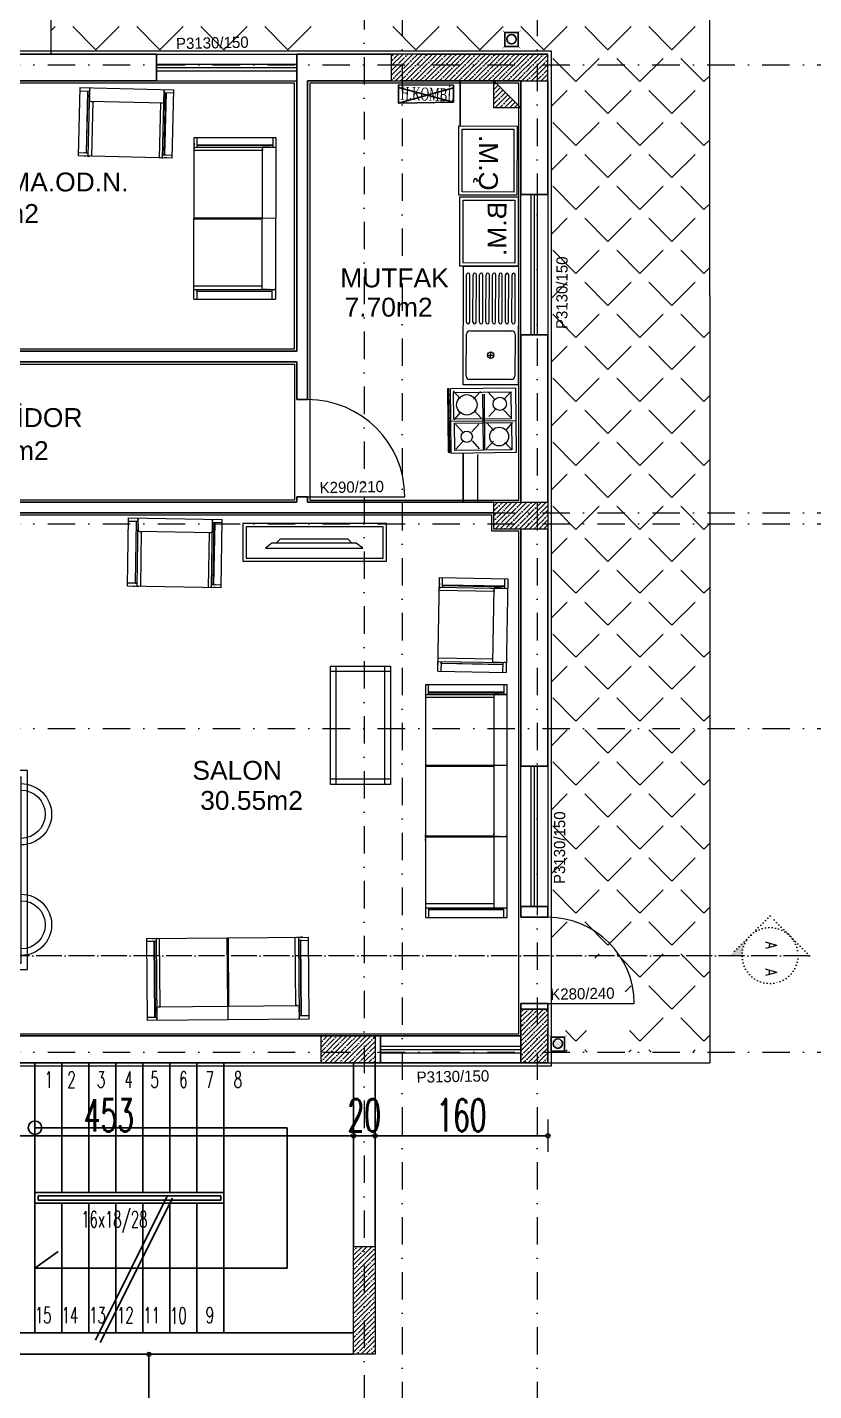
# Model space of a CAD drawing. Header units: millimetres. Extents: x -16104 to 67872, y -88009 to 12107.
# Drawn here: x 8957 to 9686, y 10186 to 11450 of the extents above; entities that cross this region are included whole.
import ezdxf
from ezdxf.enums import TextEntityAlignment as Align

# ---------------------------------------------------------------- set-up
doc = ezdxf.new("R2010")
doc.units = ezdxf.units.MM
for name, pattern in [('ACAD_ISO04W100', [30, 24, -3, 0, -3]), ('ACAD_ISO07W100', [3, 0, -3]), ('DASHDOTX2', [50.8, 25.4, -12.7, 0, -12.7])]:
    doc.linetypes.add(name, pattern=pattern)
doc.layers.get('0').update_dxf_attribs({"color": 241})
for name, color, linetype, lineweight in [('AKS', 1, 'ACAD_ISO07W100', 5), ('akslar', 144, 'Continuous', 20), ('baca', 46, 'Continuous', 5), ('bacas', 11, 'Continuous', 5), ('balkon', 6, 'Continuous', 5), ('duvar', 123, 'Continuous', 25), ('emsal&kolon', 1, 'Continuous', 5), ('kapı', 3, 'Continuous', 5), ('kolon', 1, 'Continuous', 5), ('merdiven', 4, 'Continuous', 25), ('OLCU', 54, 'Continuous', 13), ('PASEMCON', 2, 'Continuous', 9), ('pencere', 5, 'Continuous', 5), ('POZ', 36, 'Continuous', 18), ('SıVA', 40, 'Continuous', 9), ('tefriş', 30, 'Continuous', 5), ('ÖLÇÜ', 252, 'Continuous', 20)]:
    doc.layers.add(name, color=color, linetype=linetype, lineweight=lineweight)
doc.layers.add('tarama korıdor', color=33, linetype='Continuous')
doc.styles.add('DIM', font='Txttw.shx', dxfattribs={"width": 0.6})
doc.styles.add('DIMENSIONS', font='simplex', dxfattribs={"width": 0.8})
doc.styles.add('DIN', font='times.ttf', dxfattribs={"width": 0.6})
doc.styles.add('M2', font='stylu.ttf', dxfattribs={"height": 10})
doc.dimstyles.new('50', dxfattribs={"dimscale": 0, "dimtxt": 30, "dimasz": 1, "dimexe": 0, "dimexo": 2, "dimgap": 4, "dimtad": 1, "dimdec": 0, "dimzin": 0, "dimdsep": 46, "dimtxsty": 'DIM', "dimblk1": 'DOT', "dimblk2": 'DOT', "dimsah": 1, "dimcen": 1.5, "dimdle": 3, "dimse1": 1, "dimse2": 1, "dimclrd": 256, "dimclre": 9, "dimclrt": 256, "dimadec": 0, "dimazin": 0, "dimtfac": 0.24, "dimtdec": 0, "dimtix": 1, "dimtmove": 2, "dimatfit": 3, "dimldrblk": 'DOT', "dimfxl": 0, "dimtolj": 1, "dimtzin": 15, "dimarcsym": 0})
pattern_1 = [(45, (-4e-12, 0), (-4.490128, 4.490128), []), (45, (4.49, 0), (-4.490128, 4.490128), [7.9375, -1.5875, 0, -1.5875])]
pattern_2 = [(45, (0, 0), (-4.490128, 4.490128), []), (45, (4.49, 0), (-4.490128, 4.490128), [7.9375, -1.5875, 0, -1.5875])]

# ---------------------------------------------------------------- blocks, each defined once
blk = doc.blocks.new('ocak')
at = {"layer": 'tefriş', "linetype": 'Continuous'}
for p, q in [((16296.7, -4660.2), (16356.7, -4660.2)), ((16296.7, -4720.2), (16296.7, -4660.2)), ((16327.1, -4660.2), (16327.1, -4720.2)), ((16356.7, -4660.2), (16356.7, -4720.2)), ((16300.3, -4664.4), (16325.2, -4664.4)), ((16300.3, -4717.4), (16300.3, -4664.4)), ((16307.5, -4670.9), (16300.3, -4664.4)), ((16316.6, -4671.6), (16323.8, -4665.1)), ((16325.2, -4664.4), (16325.2, -4717.4)), ((16336, -4669.4), (16328.8, -4663)), ((16328.8, -4664), (16354.1, -4664)), ((16328.8, -4717), (16328.8, -4664)), ((16346.9, -4670.5), (16354.1, -4664)), ((16354.1, -4664), (16354.1, -4717)), ((16300, -4685.7), (16307.2, -4679.2)), ((16323, -4685), (16315.8, -4678.5)), ((16328.8, -4687.1), (16336, -4680.6)), ((16353, -4687.5), (16345.8, -4681)), ((16306.8, -4699), (16299.6, -4692.6)), ((16302.1, -4689.3), (16353.4, -4689.3)), ((16302.1, -4690.7), (16353.4, -4690.7)), ((16317.3, -4698.7), (16324.5, -4692.2)), ((16337.1, -4700.9), (16329.9, -4694.3)), ((16345.4, -4700.9), (16352.7, -4694.3)), ((16298.9, -4717.8), (16306.1, -4711.3)), ((16325.6, -4717.1), (16318.4, -4710.6)), ((16329.6, -4716), (16336.8, -4709.5)), ((16353, -4716), (16345.8, -4709.5)), ((16356.7, -4720.2), (16296.7, -4720.2)), ((16297, -4721.7), (16297, -4723.2)), ((16355.5, -4721.7), (16297, -4721.7)), ((16297, -4723.2), (16355.5, -4723.2)), ((16325.2, -4717.4), (16300.3, -4717.4)), ((16308.9, -4720.3), (16302.8, -4720.3)), ((16302.8, -4720.3), (16302.8, -4722.5)), ((16302.8, -4722.5), (16308.9, -4722.5)), ((16308.9, -4722.5), (16308.9, -4720.3)), ((16317.6, -4720.3), (16317.6, -4722.5)), ((16323.8, -4720.3), (16317.6, -4720.3)), ((16317.6, -4722.5), (16323.8, -4722.5)), ((16323.8, -4722.5), (16323.8, -4720.3)), ((16354.1, -4717), (16328.8, -4717)), ((16338.2, -4720.6), (16332.1, -4720.6)), ((16332.1, -4720.6), (16332.1, -4722.8)), ((16332.1, -4722.8), (16338.2, -4722.8)), ((16338.2, -4722.8), (16338.2, -4720.6)), ((16345.4, -4720.3), (16345.4, -4722.5)), ((16351.5, -4720.3), (16345.4, -4720.3)), ((16345.4, -4722.5), (16351.5, -4722.5)), ((16351.5, -4722.5), (16351.5, -4720.3)), ((16355.5, -4723.2), (16355.5, -4721.7))]:
    blk.add_line(p, q, dxfattribs=at).dxf.unprotected_set("ltscale", 0)
for centre, radius in [((16311.3, -4674.8), 6.15), ((16341.6, -4675.7), 8.68), ((16311.9, -4705.3), 9.47), ((16341.5, -4705.7), 5.22)]:
    blk.add_circle(centre, radius, dxfattribs=at).dxf.unprotected_set("ltscale", 0)
blk = doc.blocks.new('öu')
at = {"layer": 'tefriş'}
for points in [[(2091, -468.9), (2091, -404.7), (2037.2, -404.7), (2037.2, -468.9)], [(2088, -465.9), (2088, -407.7), (2040.2, -407.7), (2040.2, -465.9)]]:
    blk.add_lwpolyline(points, close=True, dxfattribs=at)
at = {"layer": 'tefriş', "insert": (2047.9, -459.4), "char_height": 17.5, "width": 1076.841, "attachment_point": 9, "rotation": 270}
blk.add_mtext('{\\fArial|b0|i0|c162|p34;B.M.}', dxfattribs=at)
blk = doc.blocks.new('nb')
at = {"layer": 'tefriş'}
for points in [[(2093.6, -356.3), (2093.6, -292.1), (2039.8, -292.1), (2039.8, -356.3)], [(2090.6, -353.3), (2090.6, -295.1), (2042.8, -295.1), (2042.8, -353.3)]]:
    blk.add_lwpolyline(points, close=True, dxfattribs=at)
at = {"layer": 'tefriş', "insert": (2053, -348), "char_height": 17.5, "width": 1076.841, "attachment_point": 9, "rotation": 270}
blk.add_mtext('{\\fArial|b0|i0|c162|p34;Ç.M.}', dxfattribs=at)
blk = doc.blocks.new('new block')
at = {"layer": 'tefriş'}
for p, q in [((1269.9, 5670.3), (1379.9, 5670.3)), ((1269.9, 5619.3), (1269.9, 5670.3)), ((1274.9, 5625.3), (1274.9, 5664.3)), ((1277.9, 5667.3), (1316.9, 5667.3)), ((1319.9, 5664.3), (1319.9, 5625.3)), ((1327.9, 5667.3), (1371.9, 5667.3)), ((1327.9, 5664.3), (1371.9, 5664.3)), ((1327.9, 5661.3), (1371.9, 5661.3)), ((1379.9, 5670.3), (1379.9, 5619.3)), ((1327.9, 5658.3), (1371.9, 5658.3)), ((1327.9, 5655.3), (1371.9, 5655.3)), ((1327.9, 5652.3), (1371.9, 5652.3)), ((1327.9, 5649.3), (1371.9, 5649.3)), ((1294.4, 5644.8), (1300.4, 5644.8)), ((1297.4, 5647.8), (1297.4, 5641.8)), ((1327.9, 5646.3), (1371.9, 5646.3)), ((1327.9, 5643.3), (1371.9, 5643.3)), ((1327.9, 5640.3), (1371.9, 5640.3)), ((1327.9, 5637.3), (1371.9, 5637.3)), ((1327.9, 5634.3), (1371.9, 5634.3)), ((1327.9, 5631.3), (1371.9, 5631.3)), ((1327.9, 5628.3), (1371.9, 5628.3)), ((1327.9, 5625.3), (1371.9, 5625.3)), ((1379.9, 5619.3), (1269.9, 5619.3)), ((1316.9, 5622.3), (1277.9, 5622.3)), ((1327.9, 5622.3), (1371.9, 5622.3))]:
    blk.add_line(p, q, dxfattribs=at)
blk.add_circle((1297.4, 5644.8), 3, dxfattribs=at)
for centre, radius, start, end in [((1277.9, 5664.3), 3, 90, 180), ((1316.9, 5664.3), 3, 0, 90), ((1327.9, 5665.8), 1.5, 90, 270), ((1327.9, 5659.8), 1.5, 90, 270), ((1371.9, 5665.8), 1.5, 270, 90), ((1371.9, 5659.8), 1.5, 270, 90), ((1327.9, 5653.8), 1.5, 90, 270), ((1327.9, 5647.8), 1.5, 90, 270), ((1371.9, 5653.8), 1.5, 270, 90), ((1371.9, 5647.8), 1.5, 270, 90), ((1327.9, 5641.8), 1.5, 90, 270), ((1327.9, 5635.8), 1.5, 90, 270), ((1371.9, 5641.8), 1.5, 270, 90), ((1371.9, 5635.8), 1.5, 270, 90), ((1277.9, 5625.3), 3, 180, 270), ((1316.9, 5625.3), 3, 270, 0), ((1327.9, 5629.8), 1.5, 90, 270), ((1327.9, 5623.8), 1.5, 90, 270), ((1371.9, 5629.8), 1.5, 270, 90), ((1371.9, 5623.8), 1.5, 270, 90)]:
    blk.add_arc(centre, radius, start, end, dxfattribs=at)
blk = doc.blocks.new('sec')
at = {"layer": 'bacas'}
for p, q in [((9731.1, -593.6), (9731.1, -669.3)), ((9731.1, -593.6), (9946.7, -593.6)), ((9731.1, -593.6), (9731.1, -669.3)), ((9736.4, -593.6), (9738.4, -593.6)), ((9736.4, -593.6), (9738.4, -593.6)), ((9739.6, -593.6), (9741.6, -593.6)), ((9739.6, -593.6), (9741.6, -593.6)), ((9740.1, -593.6), (9740.1, -669.3)), ((9740.4, -593.6), (9740.1, -593.6)), ((9740.1, -593.6), (9740.1, -669.3)), ((9740.4, -593.6), (9740.1, -593.6)), ((9743.1, -656.8), (9743.1, -593.6)), ((9743.1, -656.8), (9743.1, -593.6)), ((9797, -593.6), (9946.7, -593.6)), ((9805.6, -593.6), (9805.6, -656.8)), ((9805.6, -593.6), (9805.6, -656.8)), ((9806.1, -669.3), (9806.1, -593.6)), ((9806.1, -669.3), (9806.1, -593.6)), ((9806.6, -593.6), (9806.6, -656.8)), ((9806.6, -593.6), (9806.6, -656.8)), ((9872.4, -593.6), (9870.4, -593.6)), ((9872.4, -593.6), (9870.4, -593.6)), ((9871.2, -593.6), (9871.2, -656.8)), ((9871.6, -593.6), (9871.9, -593.6)), ((9871.6, -593.6), (9871.9, -593.6)), ((9871.9, -593.6), (9871.9, -669.3)), ((9872.2, -593.6), (9872.2, -656.8)), ((9875.6, -593.6), (9873.6, -593.6)), ((9875.6, -593.6), (9873.6, -593.6)), ((9934.3, -656.8), (9934.3, -593.6)), ((9937.8, -593.6), (9937.8, -669.3)), ((9946.8, -593.6), (9946.8, -669.3)), ((9946.8, -593.6), (9946.8, -669.3)), ((9740.1, -596.3), (9731.1, -596.3)), ((9740.1, -596.3), (9731.1, -596.3)), ((9737.1, -596.3), (9736.4, -596.3)), ((9737.1, -596.3), (9736.4, -596.3)), ((9738.1, -666.3), (9738.1, -596.3)), ((9738.1, -596.3), (9739.6, -596.3)), ((9738.1, -666.3), (9738.1, -596.3)), ((9738.1, -596.3), (9739.6, -596.3)), ((9738.4, -596.3), (9738.6, -596.3)), ((9738.4, -596.3), (9738.6, -596.3)), ((9738.6, -596.3), (9738.6, -666.3)), ((9738.6, -596.3), (9738.6, -666.3)), ((9937.7, -596.3), (9946.7, -596.3)), ((9937.7, -596.3), (9946.7, -596.3)), ((9939.3, -596.3), (9939.3, -666.3)), ((9939.3, -596.3), (9939.3, -666.3)), ((9939.8, -666.3), (9939.8, -596.3)), ((9939.8, -666.3), (9939.8, -596.3)), ((9740.1, -656.8), (9871.9, -656.8)), ((9740.1, -656.8), (9740.4, -656.8)), ((9740.1, -656.8), (9937.8, -656.8)), ((9740.1, -656.8), (9740.4, -656.8)), ((9741.6, -656.8), (9743.1, -656.8)), ((9741.6, -656.8), (9743.1, -656.8)), ((9870.4, -656.8), (9868.9, -656.8)), ((9870.4, -656.8), (9868.9, -656.8)), ((9871.9, -656.8), (9871.6, -656.8)), ((9871.9, -656.8), (9871.6, -656.8)), ((9731.1, -666.3), (9740.1, -666.3)), ((9731.1, -666.3), (9740.1, -666.3)), ((9946.8, -669.3), (9731.1, -669.3)), ((9740.1, -657.3), (9740.1, -657.1)), ((9740.1, -657.3), (9740.1, -657.1)), ((9740.1, -657.8), (9740.1, -657.6)), ((9740.1, -657.8), (9740.1, -657.6)), ((9740.1, -658.3), (9740.1, -658.1)), ((9740.1, -658.3), (9740.1, -658.1)), ((9740.1, -658.8), (9740.1, -658.6)), ((9740.1, -658.8), (9740.1, -658.6)), ((9740.1, -659.3), (9740.1, -659.1)), ((9740.1, -659.3), (9740.1, -659.1)), ((9740.1, -659.8), (9740.1, -659.6)), ((9740.1, -659.8), (9740.1, -659.6)), ((9740.1, -660.3), (9740.1, -660.1)), ((9740.1, -660.3), (9740.1, -660.1)), ((9740.1, -661.1), (9740.1, -660.6)), ((9740.1, -661.1), (9740.1, -660.6)), ((9740.1, -661.6), (9740.1, -661.3)), ((9740.1, -661.6), (9740.1, -661.3)), ((9740.1, -662.3), (9740.1, -662.1)), ((9740.1, -662.3), (9740.1, -662.1)), ((9740.1, -663.1), (9740.1, -662.8)), ((9740.1, -663.1), (9740.1, -662.8)), ((9740.1, -663.8), (9740.1, -663.6)), ((9740.1, -663.8), (9740.1, -663.6)), ((9740.1, -667.6), (9740.1, -667.3)), ((9740.1, -667.6), (9740.1, -667.3)), ((9740.1, -668.3), (9740.1, -668.1)), ((9740.1, -668.3), (9740.1, -668.1)), ((9946.8, -669.3), (9797.1, -669.3)), ((9871.9, -657.3), (9871.9, -657.1)), ((9871.9, -657.3), (9871.9, -657.1)), ((9871.9, -657.8), (9871.9, -657.6)), ((9871.9, -657.8), (9871.9, -657.6)), ((9871.9, -658.3), (9871.9, -658.1)), ((9871.9, -658.3), (9871.9, -658.1)), ((9871.9, -658.8), (9871.9, -658.6)), ((9871.9, -658.8), (9871.9, -658.6)), ((9871.9, -659.3), (9871.9, -659.1)), ((9871.9, -659.3), (9871.9, -659.1)), ((9871.9, -659.8), (9871.9, -659.6)), ((9871.9, -659.8), (9871.9, -659.6)), ((9871.9, -660.3), (9871.9, -660.1)), ((9871.9, -660.3), (9871.9, -660.1)), ((9871.9, -661.1), (9871.9, -660.6)), ((9871.9, -661.1), (9871.9, -660.6)), ((9871.9, -661.6), (9871.9, -661.3)), ((9871.9, -661.6), (9871.9, -661.3)), ((9871.9, -662.3), (9871.9, -662.1)), ((9871.9, -662.3), (9871.9, -662.1)), ((9871.9, -663.1), (9871.9, -662.8)), ((9871.9, -663.1), (9871.9, -662.8)), ((9871.9, -663.8), (9871.9, -663.6)), ((9871.9, -663.8), (9871.9, -663.6)), ((9871.9, -667.6), (9871.9, -667.3)), ((9871.9, -667.6), (9871.9, -667.3)), ((9871.9, -668.3), (9871.9, -668.1)), ((9871.9, -668.3), (9871.9, -668.1)), ((9946.8, -666.3), (9937.8, -666.3)), ((9946.8, -666.3), (9937.8, -666.3))]:
    blk.add_line(p, q, dxfattribs=at)
blk = doc.blocks.new('NEWBLOCK5')
at = {"layer": 'bacas'}
for p, q in [((1.47, -0.196), (0.373, -0.196)), ((0.373, -0.196), (0.373, -0.749)), ((0.373, -0.246), (1.47, -0.246)), ((0.423, -0.196), (0.423, -0.749)), ((1.42, -0.196), (1.42, -0.749)), ((1.47, -0.749), (1.47, -0.196)), ((1.47, -0.701), (0.373, -0.701)), ((0.373, -0.749), (1.47, -0.749))]:
    blk.add_line(p, q, dxfattribs=at)
blk = doc.blocks.new('tekli.')
at = {"layer": 'bacas'}
for p, q in [((43.4, 0), (-43.4, 0)), ((-43.4, 0), (-43.4, -63.2)), ((-38.2, 0), (-36.2, 0)), ((-34.9, 0), (-32.9, 0)), ((-34.2, 0), (-34.4, 0)), ((-34.4, 0), (-34.4, -63.2)), ((-31.4, -50.7), (-31.4, 0)), ((31.4, -50.7), (31.4, 0)), ((34.9, 0), (32.9, 0)), ((34.2, 0), (34.4, 0)), ((34.4, 0), (34.4, -63.2)), ((38.2, 0), (36.2, 0)), ((43.4, 0), (43.4, -63.2)), ((-34.4, -2.8), (-43.4, -2.8)), ((-37.4, -2.8), (-38.2, -2.8)), ((-36.4, -60.2), (-36.4, -2.8)), ((-36.4, -2.8), (-34.9, -2.8)), ((-36.2, -2.8), (-35.9, -2.8)), ((-35.9, -2.8), (-35.9, -60.2)), ((34.4, -2.8), (43.4, -2.8)), ((36.4, -2.8), (34.9, -2.8)), ((35.9, -2.8), (35.9, -60.2)), ((36.2, -2.8), (35.9, -2.8)), ((36.4, -60.2), (36.4, -2.8)), ((37.4, -2.8), (38.2, -2.8)), ((-43.4, -60.2), (-34.4, -60.2)), ((-43.4, -63.2), (43.4, -63.2)), ((34.4, -50.7), (-34.4, -50.7)), ((-34.4, -50.7), (-34.2, -50.7)), ((-34.4, -51.2), (-34.4, -50.9)), ((-34.4, -51.7), (-34.4, -51.4)), ((-34.4, -52.2), (-34.4, -51.9)), ((-34.4, -52.7), (-34.4, -52.4)), ((-34.4, -53.2), (-34.4, -52.9)), ((-34.4, -53.7), (-34.4, -53.4)), ((-34.4, -54.2), (-34.4, -53.9)), ((-34.4, -54.9), (-34.4, -54.4)), ((-34.4, -55.4), (-34.4, -55.2)), ((-34.4, -56.2), (-34.4, -55.9)), ((-34.4, -56.9), (-34.4, -56.7)), ((-34.4, -57.7), (-34.4, -57.4)), ((-34.4, -61.4), (-34.4, -61.2)), ((-34.4, -62.2), (-34.4, -61.9)), ((-32.9, -50.7), (-31.4, -50.7)), ((32.9, -50.7), (31.4, -50.7)), ((34.4, -50.7), (34.2, -50.7)), ((34.4, -51.2), (34.4, -50.9)), ((34.4, -51.7), (34.4, -51.4)), ((34.4, -52.2), (34.4, -51.9)), ((34.4, -52.7), (34.4, -52.4)), ((34.4, -53.2), (34.4, -52.9)), ((34.4, -53.7), (34.4, -53.4)), ((34.4, -54.2), (34.4, -53.9)), ((34.4, -54.9), (34.4, -54.4)), ((34.4, -55.4), (34.4, -55.2)), ((34.4, -56.2), (34.4, -55.9)), ((34.4, -56.9), (34.4, -56.7)), ((34.4, -57.7), (34.4, -57.4)), ((43.4, -60.2), (34.4, -60.2)), ((34.4, -61.4), (34.4, -61.2)), ((34.4, -62.2), (34.4, -61.9))]:
    blk.add_line(p, q, dxfattribs=at)
blk = doc.blocks.new('rb')
at = {"layer": 'tefriş'}
for points in [[(1548.4, 487.07), (1595.5, 487.07), (1595.5, 394.92), (1548.4, 394.92)], [(1551.4, 484.07), (1592.5, 484.07), (1592.5, 397.92), (1551.4, 397.92)]]:
    blk.add_lwpolyline(points, close=True, dxfattribs=at)
for centre, radius, start, end in [((1571.95, 484.07), 12.83, 0, 180), ((1571.95, 484.07), 9.83, 0, 180), ((1551.4, 466.84), 14.18, 90, 270), ((1592.5, 466.49), 13.72, 270, 90), ((1551.4, 466.84), 11.18, 90, 270), ((1592.5, 466.49), 10.72, 270, 90), ((1551.4, 415.62), 14.18, 90, 270), ((1551.4, 415.62), 11.18, 90, 270), ((1592.29, 413.54), 13.72, 270, 90), ((1592.29, 413.54), 10.72, 270, 90), ((1571.95, 397.92), 13.83, 180, 0), ((1571.95, 397.92), 10.83, 180, 0)]:
    blk.add_arc(centre, radius, start, end, dxfattribs=at)
blk = doc.blocks.new('DFG')
at = {"layer": 'tefriş'}
for points in [[(38169.2, -3228.8), (38169.1, -3095.8), (38204.1, -3095.8), (38204.2, -3228.8)], [(38172.2, -3225.8), (38172.1, -3098.8), (38201.1, -3098.8), (38201.2, -3225.8)], [(38187.3, -3200.7), (38187.3, -3122.7), (38192, -3116.7), (38192, -3206.7)]]:
    blk.add_lwpolyline(points, close=True, dxfattribs=at)
blk.add_lwpolyline([(38187.3, -3126.6), (38183.4, -3130.6), (38183.4, -3192.9), (38187.3, -3196.8)], dxfattribs=at)
blk = doc.blocks.new('NEWBLOCK4')
at = {"layer": 'bacas'}
for p, q in [((-0.851, 0.589), (-0.851, 2.087)), ((-0.093, 2.087), (-0.851, 2.087)), ((-0.821, 2.087), (-0.821, 1.997)), ((-0.121, 1.997), (-0.121, 2.087)), ((-0.121, 2.027), (-0.121, 2.034)), ((-0.093, 2.087), (-0.093, 0.589)), ((-0.093, 2.034), (-0.093, 2.014)), ((-0.093, 1.997), (-0.851, 1.997)), ((-0.841, 1.997), (-0.838, 1.997)), ((-0.833, 1.997), (-0.831, 1.997)), ((-0.821, 2.017), (-0.121, 2.017)), ((-0.121, 2.012), (-0.821, 2.012)), ((-0.796, 1.997), (-0.793, 1.997)), ((-0.788, 1.997), (-0.786, 1.997)), ((-0.781, 1.997), (-0.778, 1.997)), ((-0.773, 1.997), (-0.771, 1.997)), ((-0.768, 1.997), (-0.763, 1.997)), ((-0.761, 1.997), (-0.758, 1.997)), ((-0.756, 1.997), (-0.753, 1.997)), ((-0.751, 1.997), (-0.748, 1.997)), ((-0.746, 1.997), (-0.743, 1.997)), ((-0.741, 1.997), (-0.738, 1.997)), ((-0.736, 1.997), (-0.733, 1.997)), ((-0.731, 1.997), (-0.728, 1.997)), ((-0.726, 1.997), (-0.726, 0.679)), ((-0.726, 1.997), (-0.726, 1.994)), ((-0.726, 1.982), (-0.726, 1.967)), ((-0.726, 1.967), (-0.093, 1.967)), ((-0.121, 2.017), (-0.121, 2.002)), ((-0.121, 2.014), (-0.121, 2.012)), ((-0.093, 2.002), (-0.093, 1.982)), ((-0.093, 1.994), (-0.093, 1.997)), ((-0.851, 1.337), (-0.093, 1.337)), ((-0.093, 1.343), (-0.726, 1.343)), ((-0.093, 1.332), (-0.726, 1.332)), ((-0.093, 0.679), (-0.851, 0.679)), ((-0.841, 0.679), (-0.838, 0.679)), ((-0.833, 0.679), (-0.831, 0.679)), ((-0.821, 0.589), (-0.821, 0.679)), ((-0.121, 0.664), (-0.821, 0.664)), ((-0.821, 0.659), (-0.121, 0.659)), ((-0.796, 0.679), (-0.793, 0.679)), ((-0.788, 0.679), (-0.786, 0.679)), ((-0.781, 0.679), (-0.778, 0.679)), ((-0.773, 0.679), (-0.771, 0.679)), ((-0.768, 0.679), (-0.763, 0.679)), ((-0.761, 0.679), (-0.758, 0.679)), ((-0.756, 0.679), (-0.753, 0.679)), ((-0.751, 0.679), (-0.748, 0.679)), ((-0.746, 0.679), (-0.743, 0.679)), ((-0.741, 0.679), (-0.738, 0.679)), ((-0.736, 0.679), (-0.733, 0.679)), ((-0.731, 0.679), (-0.728, 0.679)), ((-0.726, 0.694), (-0.726, 0.709)), ((-0.726, 0.709), (-0.093, 0.709)), ((-0.726, 0.679), (-0.726, 0.682)), ((-0.121, 0.679), (-0.121, 0.589)), ((-0.121, 0.659), (-0.121, 0.674)), ((-0.121, 0.662), (-0.121, 0.664)), ((-0.121, 0.649), (-0.121, 0.642)), ((-0.093, 0.674), (-0.093, 0.694)), ((-0.093, 0.682), (-0.093, 0.679)), ((-0.093, 0.642), (-0.093, 0.662)), ((-0.093, 0.589), (-0.851, 0.589))]:
    blk.add_line(p, q, dxfattribs=at)
blk = doc.blocks.new('A$C412C2498')
at = {"color": 5, "const_width": 0.6}
for points in [[(3.6, 24.3), (0.2, 27)], [(23.8, 24.3), (27.3, 27)], [(3.6, 3), (0.2, 0.2)], [(23.8, 3), (27.3, 0.2)]]:
    blk.add_lwpolyline(points, dxfattribs=at)
at = {"color": 5}
blk.add_lwpolyline([(23.8, 24.3), (3.6, 24.3), (3.6, 3), (23.8, 3)], close=True, dxfattribs=at)
at = {"const_width": 0.1}
for points in [[(6.7, 12.2), (14.6, 20.2)], [(6.8, 14.5), (12.4, 20.1)], [(7.1, 10.4), (16.4, 19.7)], [(7.9, 9.1), (17.8, 19)], [(8.8, 8), (18.9, 18.1)], [(10, 7.1), (19.8, 16.9)], [(11.3, 6.4), (20.4, 15.6)], [(13, 6), (20.8, 13.8)], [(14.8, 6.1), (20.8, 12.1)], [(17.4, 7), (19.8, 9.4)]]:
    blk.add_lwpolyline(points, dxfattribs=at)
blk.add_circle((13.7, 13.1), 7.12)
blk = doc.blocks.new('A$C5E2C1EC0')
at = {"xscale": 0.6105719971092185, "yscale": 0.6105719971092185, "zscale": 0.6105719971092185}
blk.add_blockref('A$C412C2498', (0, 0), dxfattribs=at)
blk = doc.blocks.new('ae')
at = {"layer": 'duvar'}
for p, q in [((75773.5, -20952.2), (75824.9, -20963.2)), ((75774.1, -20966.6), (75824.3, -20949.9))]:
    blk.add_line(p, q, dxfattribs=at)
blk.add_lwpolyline([(75773.3, -20949.6), (75824.1, -20947.3), (75824.9, -20963.2), (75774.1, -20966.6)], close=True, dxfattribs=at)
at = {"layer": 'PASEMCON', "color": 7, "style": 'DIN', "width": 0.6}
blk.add_text('H.KOMBİ.', height=12, rotation=0.6644, dxfattribs=at).set_placement((75775.8, -20963.2))
blk = doc.blocks.new('DOT')
for p, q in [((0, 15), (0, -15)), ((-2, 0), (0, 0)), ((2, 0), (0, 0))]:
    blk.add_line(p, q)
blk.add_circle((0, 0), 2)
blk = doc.blocks.new('*D3860')
at = {"layer": 'Defpoints', "color": 0, "transparency": 16777216}
for p in [(9279.6, 10422.6), (9439.6, 10422.6), (9439.6, 10422.6)]:
    blk.add_point(p, dxfattribs=at)
at = {"layer": 'OLCU', "lineweight": -2, "transparency": 16777216}
blk.add_line((9280.6, 10422.6), (9438.6, 10422.6), dxfattribs=at)
at = {"layer": 'OLCU', "lineweight": -2, "transparency": 16777216, "rotation": 180}
blk.add_blockref('DOT', (9279.6, 10422.6), dxfattribs=at)
at = {"layer": 'OLCU', "lineweight": -2, "transparency": 16777216}
blk.add_blockref('DOT', (9439.6, 10422.6), dxfattribs=at)
at = {"layer": 'OLCU', "transparency": 16777216, "insert": (9359.6, 10441.6), "char_height": 30, "attachment_point": 5, "style": 'DIM'}
blk.add_mtext('\\A1;160', dxfattribs=at)
blk = doc.blocks.new('*D3913')
at = {"layer": 'Defpoints', "color": 0, "transparency": 16777216}
for p in [(8841.6, 10220), (9070.2, 10220), (8841.6, 9615.5)]:
    blk.add_point(p, dxfattribs=at)
at = {"layer": 'OLCU', "lineweight": -2, "transparency": 16777216}
blk.add_line((9070.2, 9616.5), (9070.2, 10219), dxfattribs=at)
for p, rotation in [((9070.2, 10220), 90), ((9070.2, 9615.5), 270)]:
    blk.add_blockref('DOT', p, dxfattribs=dict(at, rotation=rotation))
at = {"layer": 'OLCU', "transparency": 16777216, "insert": (9051.2, 9917.8), "char_height": 30, "attachment_point": 5, "rotation": 90, "style": 'DIM'}
blk.add_mtext('\\A1;605', dxfattribs=at)
blk = doc.blocks.new('*D3970')
at = {"layer": 'Defpoints', "color": 0, "transparency": 16777216}
for p in [(9259.6, 10422.6), (9259.6, 10422.6), (9279.6, 10422.6)]:
    blk.add_point(p, dxfattribs=at)
at = {"layer": 'OLCU', "lineweight": -2, "transparency": 16777216}
for p, q in [((9258.6, 10422.6), (9257.6, 10422.6)), ((9279.6, 10422.6), (9259.6, 10422.6)), ((9280.6, 10422.6), (9281.6, 10422.6))]:
    blk.add_line(p, q, dxfattribs=at)
blk.add_blockref('DOT', (9259.6, 10422.6), dxfattribs=at)
at = {"layer": 'OLCU', "lineweight": -2, "transparency": 16777216, "rotation": 180}
blk.add_blockref('DOT', (9279.6, 10422.6), dxfattribs=at)
at = {"layer": 'OLCU', "transparency": 16777216, "insert": (9269.6, 10441.6), "char_height": 30, "attachment_point": 5, "style": 'DIM'}
blk.add_mtext('\\A1;20', dxfattribs=at)
blk = doc.blocks.new('*D3971')
at = {"layer": 'Defpoints', "color": 0, "transparency": 16777216}
for p in [(8806.6, 10422.6), (8806.6, 10422.6), (9259.6, 10422.6)]:
    blk.add_point(p, dxfattribs=at)
at = {"layer": 'OLCU', "lineweight": -2, "transparency": 16777216}
blk.add_line((9258.6, 10422.6), (8807.6, 10422.6), dxfattribs=at)
at = {"layer": 'OLCU', "lineweight": -2, "transparency": 16777216, "rotation": 180}
blk.add_blockref('DOT', (8806.6, 10422.6), dxfattribs=at)
at = {"layer": 'OLCU', "lineweight": -2, "transparency": 16777216}
blk.add_blockref('DOT', (9259.6, 10422.6), dxfattribs=at)
at = {"layer": 'OLCU', "transparency": 16777216, "insert": (9033.1, 10441.6), "char_height": 30, "attachment_point": 5, "style": 'DIM'}
blk.add_mtext('\\A1;453', dxfattribs=at)

msp = doc.modelspace()

# ---------------------------------------------------------------- hatches: boundary and pattern name
h = msp.add_hatch()
h.set_pattern_fill('ANSI35,_O', color=256)
h.set_pattern_definition(pattern_1)
h.paths.add_polyline_path([(9304.6, 11425), (9294.6, 11425), (9294.6, 11415), (9304.6, 11415)])
h.paths.add_polyline_path([(9304.6, 11415), (9294.6, 11415), (9294.6, 11400), (9304.6, 11400)])
h.paths.add_polyline_path([(9439.6, 11415), (9304.6, 11415), (9304.6, 11400), (9439.6, 11400)])
h.paths.add_polyline_path([(9439.6, 11425), (9304.6, 11425), (9304.6, 11415), (9439.6, 11415)])
h = msp.add_hatch()
h.set_pattern_fill('ANSI35,_O', color=256)
h.set_pattern_definition(pattern_1)
h.paths.add_polyline_path([(9439.6, 11009.7), (9429.6, 11009.7), (9429.6, 10999.7), (9439.6, 10999.7)])
h.paths.add_polyline_path([(9439.6, 10999.7), (9429.6, 10999.7), (9429.6, 10989.7), (9439.6, 10989.7)])
h.paths.add_polyline_path([(9439.6, 10989.7), (9429.6, 10989.7), (9429.6, 10984.7), (9439.6, 10984.7)])
h.paths.add_polyline_path([(9429.6, 11009.7), (9389.6, 11009.7), (9389.6, 10999.7), (9429.6, 10999.7)])
h.paths.add_polyline_path([(9429.6, 10999.7), (9389.6, 10999.7), (9389.6, 10989.7), (9429.6, 10989.7)])
h.paths.add_polyline_path([(9429.6, 10989.7), (9389.6, 10989.7), (9389.6, 10984.7), (9429.6, 10984.7)])
h = msp.add_hatch()
h.set_pattern_fill('ANSI35,_O', color=256)
h.set_pattern_definition(pattern_1)
h.paths.add_polyline_path([(9439.6, 10540), (9414.6, 10540), (9414.6, 10500), (9439.6, 10500)])
h.paths.add_polyline_path([(9439.6, 10500), (9414.6, 10500), (9414.6, 10490), (9439.6, 10490)])
at = {"layer": 'AKS'}
msp.add_hatch(color=1, dxfattribs=at).paths.add_polyline_path([(9608.6, 10589.9), (9627.1, 10608.1, 0.198912), (9619.3, 10589.8)])
msp.add_hatch(color=1, dxfattribs=at).paths.add_polyline_path([(9608.6, 10589.9), (9627.1, 10608.1, 0.198912), (9619.3, 10589.8)])
at = {"layer": 'duvar'}
h = msp.add_hatch(dxfattribs=at)
h.set_pattern_fill('ANSI35,_O', color=256)
h.set_pattern_definition(pattern_2)
h.paths.add_polyline_path([(9391.6, 11398), (9389.6, 11398), (9389.6, 11375), (9412.6, 11375), (9412.6, 11377)])
h.paths.add_polyline_path([(9389.6, 11400), (9389.6, 11398), (9391.6, 11398)])
h.paths.add_polyline_path([(9412.6, 11377), (9412.6, 11375), (9414.6, 11375)])
at = {"layer": 'kolon'}
h = msp.add_hatch(dxfattribs=at)
h.set_pattern_fill('ANSI35,_O', color=256)
h.set_pattern_definition(pattern_2)
h.paths.add_polyline_path([(9229.6, 10515), (9229.6, 10500), (9269.6, 10500), (9269.6, 10515)])
h.paths.add_polyline_path([(9229.6, 10500), (9229.6, 10490), (9269.6, 10490), (9269.6, 10500)])
h.paths.add_polyline_path([(9269.6, 10500), (9269.6, 10490), (9279.6, 10490), (9279.6, 10500)])
h.paths.add_polyline_path([(9269.6, 10515), (9269.6, 10500), (9279.6, 10500), (9279.6, 10515)])
h = msp.add_hatch(dxfattribs=at)
h.set_pattern_fill('ANSI35,_O', color=256)
h.set_pattern_definition([(45, (-3602.555, 0), (-4.490128, 4.490128), []), (45, (-3598.065, 0), (-4.490128, 4.490128), [7.9375, -1.5875, 0, -1.5875])])
h.paths.add_polyline_path([(9279.6, 10320), (9259.6, 10320), (9259.6, 10220), (9279.6, 10220)])
at = {"layer": 'ÖLÇÜ'}
h = msp.add_hatch(dxfattribs=at)
h.set_pattern_fill('ANGLE,_O', color=256, scale=6, angle=45)
h.set_pattern_definition([(45, (-3603.393, 17059.605), (-29.63485, 29.63485), [30.48, -11.43]), (135, (-3603.393, 17059.605), (-29.63485, -29.63485), [30.48, -11.43])])
h.paths.add_polyline_path([(9304.6, 11575), (8979.6, 11575), (8979.6, 11428), (9234.6, 11428), (9234.6, 11485, -0.399638), (9294.5, 11428), (9304.6, 11428)])
h.paths.add_polyline_path([(9429.6, 11575), (9304.6, 11575), (9304.6, 11428), (9429.6, 11428)])
h.paths.add_polyline_path([(9589.6, 11575), (9429.6, 11575), (9429.6, 11428), (9442.6, 11428), (9442.6, 11415), (9589.6, 11415)])
h.paths.add_polyline_path([(9589.6, 11201.1), (9589.6, 11415), (9442.6, 11415), (9442.6, 10999.7), (9589.6, 10999.7)])
h.paths.add_polyline_path([(9589.6, 10999.7), (9442.6, 10999.7), (9442.6, 10959.7), (9589.6, 10959.7)])
h.paths.add_polyline_path([(9589.6, 10959.7), (9442.6, 10959.7), (9442.6, 10780), (9589.6, 10780)])
h.paths.add_polyline_path([(9589.6, 10589.4), (9479.5, 10589.4, -0.268211), (9519.6, 10520), (9442.6, 10520), (9442.6, 10500), (9589.6, 10500)])
h.paths.add_polyline_path([(9589.6, 10780), (9442.6, 10780), (9442.6, 10600, -0.121877), (9479.5, 10589.4), (9589.6, 10589.4)])
h.paths.add_polyline_path([(9367.4, 11478.3), (9455.4, 11478.3), (9455.4, 11448.5), (9367.4, 11448.5)], flags=9)
h.paths.add_polyline_path([(9366.5, 11516.4), (9455, 11516.4), (9455, 11489.5), (9366.5, 11489.5)], flags=9)
h.paths.add_polyline_path([(9462, 11167.2), (9462.2, 11257.6), (9444.5, 11257.7), (9444.2, 11167.2)], flags=24)
h.paths.add_polyline_path([(9459.8, 10652.8), (9460.1, 10743.3), (9442.3, 10743.3), (9442.1, 10652.8)], flags=9)

# ---------------------------------------------------------------- linework, layer by layer
for p, q in [((8806.6, 10490), (9439.6, 10490)), ((9439.6, 10490), (9429.6, 10490))]:
    msp.add_line(p, q)
at = {"layer": 'AKS', "color": 1, "linetype": 'ACAD_ISO07W100'}
for p, q in [((9645.5, 10626.3), (9608.6, 10589.9)), ((9681.9, 10589.4), (9645.5, 10626.3))]:
    msp.add_line(p, q, dxfattribs=at)
at = {"layer": 'AKS', "color": 1, "linetype": 'ACAD_ISO04W100'}
msp.add_line((9681.9, 10589.4), (7123.1, 10589.4), dxfattribs=at)
at = {"layer": 'AKS', "color": 1, "linetype": 'ACAD_ISO07W100'}
msp.add_circle((9645.3, 10589.6), 25.9, dxfattribs=at)
at = {"layer": 'akslar', "linetype": 'DASHDOTX2'}
for p, q in [((9269.6, 11931.2), (9269.6, 9110.3)), ((9304.6, 11925), (9304.6, 9115.5)), ((9429.6, 11925), (9429.6, 9115.5)), ((6889.5, 11415), (9939.5, 11415)), ((6889.6, 10999.7), (9939.6, 10999.7)), ((6889.6, 10989.7), (9939.6, 10989.7)), ((6889.6, 10800), (9939.6, 10800)), ((6889.6, 10500), (9939.6, 10500))]:
    msp.add_line(p, q, dxfattribs=at)
at = {"layer": 'baca'}
msp.add_lwpolyline([(9389.6, 11400), (9414.6, 11400), (9414.6, 11375), (9389.6, 11375), (9389.6, 11400), (9414.6, 11375)], dxfattribs=at)
at = {"layer": 'balkon'}
for p, q in [((8979.6, 11425), (8979.6, 11575)), ((9589.6, 11201.1), (9589.6, 11575)), ((9589.6, 11201.1), (9589.6, 10490)), ((9439.6, 10490), (9589.6, 10490))]:
    msp.add_line(p, q, dxfattribs=at)
at = {"layer": 'duvar'}
for p, q in [((8924.6, 11425), (9077.1, 11425)), ((8924.6, 11425), (9077.1, 11425)), ((9077.1, 11400), (9077.1, 11425)), ((9207.1, 11425), (9234.6, 11425)), ((9207.1, 11400), (9207.1, 11425)), ((9234.6, 11425), (9294.6, 11425)), ((9319.6, 11425), (9439.6, 11425)), ((8924.6, 11400), (8989.6, 11400)), ((8989.6, 11400), (9077.1, 11400)), ((9207.1, 11269.9), (9207.1, 11400)), ((9207.1, 11149.7), (9207.1, 11400)), ((9217.1, 11104.7), (9217.1, 11400)), ((9217.1, 11400), (9234.6, 11400)), ((9217.1, 11400), (9294.6, 11400)), ((9304.6, 11400), (9414.6, 11400)), ((9358.3, 11358.3), (9358.3, 11400.1)), ((9414.6, 11294.9), (9414.6, 11400)), ((9439.6, 11400), (9439.6, 11294.9)), ((9439.6, 11294.9), (9414.6, 11294.9)), ((9414.6, 11009.7), (9414.6, 11164.9)), ((9439.6, 11164.9), (9414.6, 11164.9)), ((9439.6, 11164.9), (9439.6, 11009.7)), ((9207.1, 11149.7), (8874.6, 11149.7)), ((8994.6, 11149.7), (8874.6, 11149.7)), ((8994.6, 11149.7), (8989.6, 11149.7)), ((9207.1, 11139.7), (8874.6, 11139.7)), ((8994.6, 11139.7), (8874.6, 11139.7)), ((9207.1, 11104.7), (9207.1, 11139.7)), ((9207.1, 11104.7), (9217.1, 11104.7)), ((9361.1, 11055.1), (9361.1, 11009.7)), ((9207.1, 11009.7), (8904.6, 11009.7)), ((9207.1, 11009.7), (9207.1, 11014.7)), ((9207.1, 11009.7), (9207.1, 11014.7)), ((9207.1, 11014.7), (9217.1, 11014.7)), ((9217.1, 11009.7), (9217.1, 11014.7)), ((9217.1, 11009.7), (9217.1, 11014.7)), ((9294.6, 11009.7), (9217.1, 11009.7)), ((9234.6, 11009.7), (9217.1, 11009.7)), ((9389.6, 11009.7), (9244.6, 11009.7)), ((9389.6, 10999.7), (8904.6, 10999.7)), ((9414.6, 10984.7), (9414.6, 10765)), ((9439.6, 10984.7), (9439.6, 10765)), ((9414.6, 10765), (9439.6, 10765)), ((9414.6, 10635), (9414.6, 10625)), ((9414.6, 10635), (9439.6, 10635)), ((9439.6, 10635), (9439.6, 10625)), ((9439.6, 10625), (9414.6, 10625)), ((9414.6, 10545), (9439.6, 10545)), ((9414.6, 10545), (9439.6, 10545)), ((9414.6, 10540), (9414.6, 10545)), ((9414.6, 10540), (9439.6, 10540)), ((9439.6, 10540), (9439.6, 10545)), ((9273.6, 10515), (8814.6, 10515)), ((9414.6, 10515), (9273.6, 10515)), ((9284.6, 10490), (9284.6, 10515)), ((9414.6, 10520), (9414.6, 10515)), ((9414.6, 10490), (9414.6, 10515)), ((9439.6, 10520), (9439.6, 10490)), ((9143.6, 10490), (8956.6, 10490)), ((9259.6, 10490), (9259.6, 10320)), ((9414.6, 10490), (9273.6, 10490)), ((9279.6, 10490), (9279.6, 10320)), ((8964.6, 10430), (9198.3, 10430)), ((9198.3, 10430), (9198.3, 10300)), ((8964.6, 10370), (8964.6, 10360)), ((9087.4, 10367.1), (9020.6, 10233.1)), ((9091.9, 10364.8), (9025.1, 10230.9)), ((9139.6, 10370), (9139.6, 10360)), ((8964.6, 10300), (8986.2, 10315.2)), ((9198.3, 10300), (8964.6, 10300)), ((9259.6, 10240), (8935.6, 10240)), ((9259.6, 10240), (9239.6, 10240)), ((9259.6, 10220), (8935.6, 10220))]:
    msp.add_line(p, q, dxfattribs=at)
msp.add_circle((8964.6, 10430), 6.21, dxfattribs=at)
at = {"layer": 'emsal&kolon'}
for points in [[(9294.6, 11425), (9294.6, 11400), (9439.6, 11400), (9439.6, 11425), (9294.6, 11425)], [(9294.6, 11425), (9294.6, 11400), (9439.6, 11400), (9439.6, 11425), (9294.6, 11425)], [(9294.6, 11425), (9294.6, 11400), (9439.6, 11400), (9439.6, 11425), (9294.6, 11425)], [(9389.6, 10984.7), (9389.6, 11009.7), (9439.6, 11009.7), (9439.6, 10984.7), (9389.6, 10984.7)], [(9439.6, 10490), (9414.6, 10490), (9414.6, 10540), (9439.6, 10540), (9439.6, 10490)], [(9439.6, 10490), (9414.6, 10490), (9414.6, 10540), (9439.6, 10540), (9439.6, 10490)], [(9229.6, 10490), (9229.6, 10515), (9279.6, 10515), (9279.6, 10490), (9229.6, 10490)], [(9259.6, 10320), (9279.6, 10320), (9279.6, 10220), (9259.6, 10220), (9259.6, 10320)]]:
    msp.add_lwpolyline(points, dxfattribs=at)
at = {"layer": 'kapı'}
for p, q in [((9217.1, 11014.7), (9307.1, 11014.7)), ((9439.6, 10545), (9519.6, 10545))]:
    msp.add_line(p, q, dxfattribs=at)
for centre, radius in [((9217.1, 11014.7), 90), ((9439.6, 10545), 80)]:
    msp.add_arc(centre, radius, 0, 90, dxfattribs=at)
at = {"layer": 'merdiven'}
for p, q in [((8964.6, 10490), (8964.6, 10370)), ((8989.6, 10490), (8989.6, 10370)), ((9014.6, 10490), (9014.6, 10370)), ((9039.6, 10490), (9039.6, 10370)), ((9064.6, 10490), (9064.6, 10370)), ((9089.6, 10490), (9089.6, 10370)), ((9114.6, 10490), (9114.6, 10370)), ((9139.6, 10490), (9139.6, 10370)), ((9139.6, 10370), (8964.6, 10370)), ((9136.6, 10367), (8967.6, 10367)), ((8967.6, 10367), (8967.6, 10363)), ((9136.6, 10363), (8967.6, 10363)), ((9136.6, 10367), (9136.6, 10363)), ((9139.6, 10360), (8964.6, 10360)), ((8964.6, 10360), (8964.6, 10240)), ((8989.6, 10360), (8989.6, 10240)), ((9014.6, 10360), (9014.6, 10240)), ((9039.6, 10360), (9039.6, 10240)), ((9064.6, 10360), (9064.6, 10240)), ((9089.6, 10360), (9089.6, 10240)), ((9114.6, 10360), (9114.6, 10240)), ((9139.6, 10360), (9139.6, 10240))]:
    msp.add_line(p, q, dxfattribs=at)
at = {"layer": 'pencere'}
for p, q in [((9077.1, 11425), (9207.1, 11425)), ((9077.1, 11425), (9207.1, 11425)), ((9077.1, 11415.5), (9207.1, 11415.5)), ((9077.1, 11412.5), (9207.1, 11412.5)), ((9077.1, 11409.5), (9207.1, 11409.5)), ((9077.1, 11400), (9207.1, 11400)), ((9414.6, 11164.9), (9414.6, 11294.9)), ((9424.1, 11164.9), (9424.1, 11294.9)), ((9427.1, 11164.9), (9427.1, 11294.9)), ((9430.1, 11164.9), (9430.1, 11294.9)), ((9439.6, 11294.9), (9439.6, 11164.9)), ((9374.6, 11009.7), (9374.7, 11054)), ((9414.6, 10635), (9414.6, 10765)), ((9424.1, 10635), (9424.1, 10765)), ((9427.1, 10635), (9427.1, 10765)), ((9430.1, 10635), (9430.1, 10765)), ((9439.6, 10765), (9439.6, 10635)), ((9284.6, 10515), (9414.6, 10515)), ((9284.6, 10505.5), (9414.6, 10505.5)), ((9284.6, 10502.5), (9414.6, 10502.5)), ((9143.6, 10490), (9273.6, 10490)), ((9284.6, 10499.5), (9414.6, 10499.5))]:
    msp.add_line(p, q, dxfattribs=at)
at = {"layer": 'SıVA'}
for points in [[(7386.6, 11428), (9442.6, 11428), (9442.6, 10487), (8809.6, 10487), (8809.6, 9848.5), (8844.6, 9848.5), (8844.6, 9612.5), (8018.6, 9612.5), (8018.6, 10343), (8186.6, 10343), (8186.6, 10487), (7386.6, 10487)], [(8756.6, 11151.7), (9205.1, 11151.7), (9205.1, 11398), (8756.6, 11398)], [(9219.1, 11011.7), (9412.6, 11011.7), (9412.6, 11398), (9219.1, 11398)], [(8631.6, 11137.7), (8784.6, 11137.7), (8874.6, 11137.7), (9205.1, 11137.7), (9205.1, 11011.7), (8904.6, 11011.7), (8797.6, 11011.7), (8797.6, 10812), (8671.6, 10812), (8671.6, 10874.7), (8671.6, 10971.7), (8631.6, 10971.7), (8631.6, 11054.7)], [(9387.6, 10997.7), (8811.6, 10997.7), (8811.6, 10792), (8816.6, 10792), (8816.6, 10738), (8811.6, 10738), (8811.6, 10542), (8816.6, 10542), (8816.6, 10517), (9412.6, 10517), (9412.6, 10600), (9412.6, 10982.7), (9387.6, 10982.7)]]:
    msp.add_lwpolyline(points, close=True, dxfattribs=at)

# ---------------------------------------------------------------- block references
at = {"ltscale": 50, "xscale": -1, "rotation": 180}
for p in [(9397.6, 11446.7), (9440.5, 10515.9)]:
    msp.add_blockref('A$C5E2C1EC0', p, dxfattribs=at)
at = {"layer": 'duvar', "xscale": -1, "rotation": 90}
msp.add_blockref('sec', (8732.6, 20571.7), dxfattribs=at)
at = {"layer": 'pencere', "xscale": -1}
for name, p, rotation in [('nb', (7316.8, 11005.6), 179.899881375756), ('öu', (11449.5, 11695.6), 359.9547240065519)]:
    msp.add_blockref(name, p, dxfattribs=dict(at, rotation=rotation))
at = {"layer": 'pencere', "xscale": -2, "yscale": 2, "zscale": 2}
msp.add_blockref('rb', (12054.5, 9786.8), dxfattribs=at)
at = {"layer": 'SıVA', "rotation": 357.0123498836861}
msp.add_blockref('ae', (-65277.1, 36267), dxfattribs=at)
at = {"layer": 'tarama korıdor', "xscale": -1, "rotation": 90.05863096563331}
msp.add_blockref('DFG', (6022.3, 49155.8), dxfattribs=at)
at = {"layer": 'tefriş', "xscale": -1}
for p, rotation in [((9048.2, 11329.6), 178.5803692732857), ((9093.6, 10931.2), 178.9850771958467), ((9338.5, 10896.5), 88.98507719584674)]:
    msp.add_blockref('tekli.', p, dxfattribs=dict(at, rotation=rotation))
at = {"layer": 'tefriş'}
for name, p, xscale, yscale, zscale, rotation in [('NEWBLOCK4', (9102.8, 11406.6), 100.000000000001, 100.000000000001, 100.000000000001, 179.8574960225608), ('NEWBLOCK5', (9313.3, 10710.7), -100, 100, 100, 270), ('NEWBLOCK4', (9276.5, 10616.3), 99.99999999999761, 99.99999999999761, 99.99999999999761, 90.47851162982018)]:
    msp.add_blockref(name, p, dxfattribs=dict(at, xscale=xscale, yscale=yscale, zscale=zscale, rotation=rotation))
for name, p, rotation in [('new block', (15026.7, 9828.2), 89.79349343365935), ('ocak', (13886.8, 27463.5), 270.6419649689027)]:
    msp.add_blockref(name, p, dxfattribs=dict(at, rotation=rotation))

# ---------------------------------------------------------------- texts
at = {"layer": 'AKS', "color": 1, "style": 'DIMENSIONS', "width": 0.8}
for p in [(9646.4, 10599), (9646.3, 10573.9)]:
    msp.add_text('A', height=10.4, rotation=269.5779, dxfattribs=at).set_placement(p, align=Align.MIDDLE)
at = {"layer": 'emsal&kolon', "char_height": 17.5, "width": 1076.841}
for s, insert, attachment_point in [('{\\fArial|b0|i0|c162|p34;OTURMA.OD.N.}', (9051.2, 11297.4), 9), ('{\\fArial|b0|i0|c162|p34;11.32m2}', (8873.1, 11268.2), 7), ('{\\fArial|b0|i0|c162|p34;MUTFAK}', (9347.8, 11208.5), 9), ('{\\fArial|b0|i0|c162|p34;7.70m2}', (9251.3, 11181.4), 7), ('{\\fArial|b0|i0|c162|p34;KORİDOR}', (9008.6, 11079.1), 9), ('{\\fArial|b0|i0|c162|p34;5.29m2}', (8895.7, 11048.4), 7), ('{\\fArial|b0|i0|c162|p34;SALON}', (9193.3, 10752.2), 9), ('{\\fArial|b0|i0|c162|p34;30.55m2}', (9117.6, 10724.3), 7)]:
    msp.add_mtext(s, dxfattribs=dict(at, insert=insert, attachment_point=attachment_point))
at = {"layer": 'OLCU', "char_height": 15, "attachment_point": 5, "style": 'DIM'}
for s, insert in [('\\A1;1', (8977.3, 10474.6)), ('\\A1;2', (8998.5, 10474.6)), ('\\A1;3', (9025.9, 10474.6)), ('\\A1;4', (9051.3, 10474.6)), ('\\A1;5', (9075.5, 10474.6)), ('\\A1;6', (9102, 10474.6)), ('\\A1;7', (9126.4, 10474.6)), ('\\A1;8', (9152.5, 10474.6)), ('\\A1;16x18/28', (9038.1, 10342.6)), ('\\A1;15', (8972.2, 10256.3)), ('\\A1;14', (8996.9, 10256.3)), ('\\A1;13', (9022.5, 10256.3)), ('\\A1;12', (9048.3, 10256.3)), ('\\A1;11', (9072.7, 10256.3)), ('\\A1;10', (9097.4, 10255.9)), ('\\A1;9', (9126.6, 10256.3))]:
    msp.add_mtext(s, dxfattribs=dict(at, insert=insert))
at = {"layer": 'POZ', "style": 'M2', "flags": 4}
for tag, p, rotation in [('P3130/150', (9095.3, 11429.5), 1.1392), ('P3130/150', (9457.7, 11170.1), 89.836), ('K290/210', (9228.3, 11017.9), 1.1392), ('P3130/150', (9455.5, 10655.8), 89.836), ('K280/240', (9441.9, 10548.4), 1.1392), ('P3130/150', (9318.1, 10471.6), 1.1392)]:
    msp.add_attdef(tag, p, 'K1 80/210', height=10.4, rotation=rotation, dxfattribs=at)

# ---------------------------------------------------------------- dimensions: what is measured, and where the dimension line sits
at = {"layer": 'OLCU'}
for base, p1, p2, picture, middle in [((8806.6, 10422.6), (9259.6, 10422.6), (8806.6, 10422.6), '*D3971', (9033.1, 10441.6)), ((9259.6, 10422.6), (9279.6, 10422.6), (9259.6, 10422.6), '*D3970', (9269.6, 10441.6))]:
    dim = msp.add_linear_dim(base=base, p1=p1, p2=p2, dimstyle='50', override={"dimscale": 1}, dxfattribs=at)
    dim.commit()
    dim.dimension.update_dxf_attribs({"geometry": picture, "text_midpoint": middle})
for p1, p2, distance, picture, middle in [((9279.6, 10422.6), (9439.6, 10422.6), 0, '*D3860', (9359.6, 10441.6)), ((8841.5959038, 9615.5446397), (8841.5959038, 10220.0446397), -228.6181728, '*D3913', (9051.2140766, 9917.7946397))]:
    dim = msp.add_aligned_dim(p1=p1, p2=p2, distance=distance, dimstyle='50', override={"dimscale": 1}, dxfattribs=at)
    dim.commit()
    dim.dimension.update_dxf_attribs({"geometry": picture, "text_midpoint": middle})

doc.saveas('drawing.dxf')
